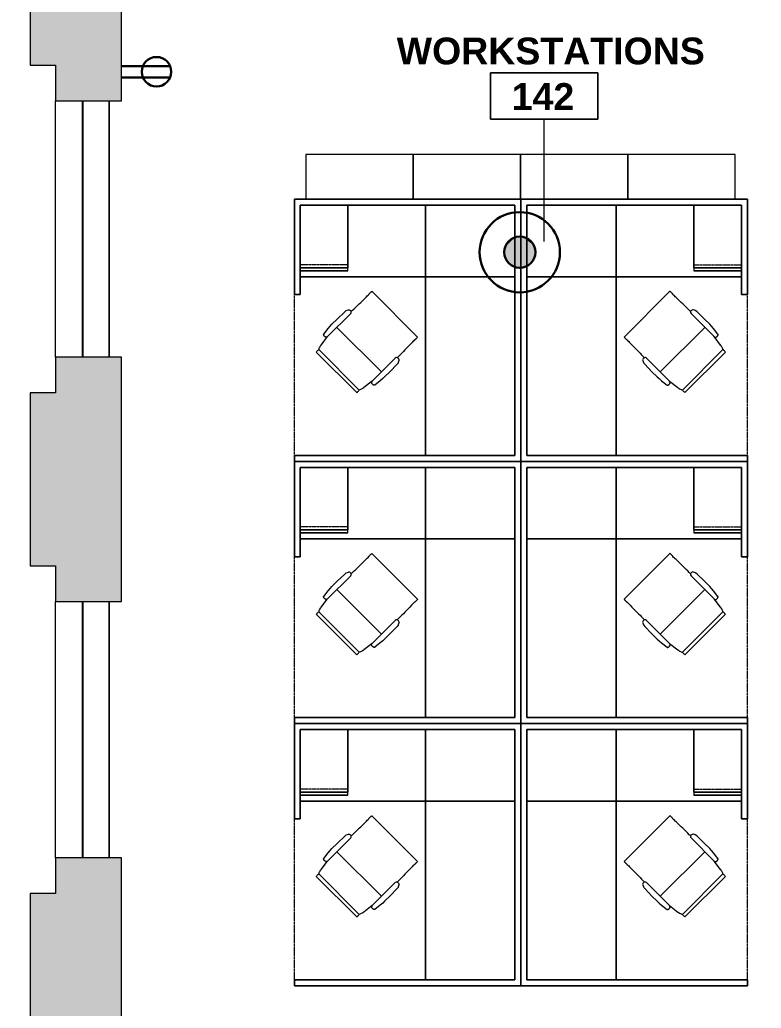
# Model space of a CAD drawing. Header units: inches. Extents: x 0 to 1865, y 0 to 1094.
# Drawn here: x 0 to 248.8, y 510 to 841.7 of the extents above; entities that cross this region are included whole.
import ezdxf

# ---------------------------------------------------------------- set-up
doc = ezdxf.new("R2010")
doc.units = ezdxf.units.IN
doc.header["$MEASUREMENT"] = 0
doc.linetypes.add('DASH 1_32_', pattern=[0.0625, 0.03125, -0.03125])
doc.linetypes.add('Dash 1_8_', pattern=[0.25, 0.125, -0.125])
for name, color, linetype, lineweight in [('A-ANNO-NOTE', 131, 'Continuous', 9), ('A-AREA-IDEN', 2, 'Continuous', 9), ('A-DETL', 90, 'Continuous', 9), ('A-DETL-GENF', 92, 'Continuous', 9), ('I-FURN', 30, 'Continuous', 9), ('I-FURN-PNLS', 30, 'Continuous', 9), ('Victor Bldg - 5th Floor_LINK_dwg', 8, 'Continuous', 9), ('WINDOWS', 7, 'Continuous', 9), ('WINDOWS SILL', 7, 'Continuous', 9)]:
    doc.layers.add(name, color=color, linetype=linetype, lineweight=lineweight)
doc.styles.add('Swis721 Lt BT_B', font='', dxfattribs={"height": 9})
doc.styles.get('Swis721 Lt BT_B').set_extended_font_data('Swis721 Lt BT', bold=True)

# ---------------------------------------------------------------- blocks, each defined once
blk = doc.blocks.new('Victor Bldg - 5th Floor_LINK_dwg-6972324-Level 05 POWER _ SIGNAL')
at = {"layer": 'WINDOWS'}
for p, q in [((21, 728.5), (21, 814.5)), ((21.25, 728.5), (21.25, 814.5)), ((21, 560.5), (21, 646.5)), ((21.25, 560.5), (21.25, 646.5))]:
    blk.add_line(p, q, dxfattribs=at)
at = {"layer": 'WINDOWS SILL'}
for p, q in [((12, 728.5), (12, 814.5)), ((12, 560.5), (12, 646.5))]:
    blk.add_line(p, q, dxfattribs=at)
at = {"layer": 'WINDOWS SILL', "flags": 128}
for points in [[(30, 814.5), (30, 728.5), (30, 814.5), (30, 728.5)], [(30, 646.5), (30, 560.5), (30, 646.5), (30, 560.5)]]:
    blk.add_lwpolyline(points, dxfattribs=at)
blk = doc.blocks.new('HermanMiller_Collection_Eames_AluminumGroup_LoungeChairSwivel - Arms Swivel Base-7952355-Level 05 POWER _ SIGNAL')
at = {"layer": 'I-FURN'}
for p, q in [((-10.12, 10.12), (-6.61, 10.58)), ((-6.94, 12.09), (-4.59, 12.38)), ((-6.61, 10.58), (-6.94, 10.64)), ((-6.61, 10.58), (4.33, 10.58)), ((-4.59, 12.38), (-3.51, 12.46)), ((-3.51, 12.46), (-2.64, 12.49)), ((-2.64, 12.49), (-0.18, 12.49)), ((-2.19, 10.58), (-2.19, -10.58)), ((-0.18, 12.49), (3.32, 12.43)), ((3.32, 12.43), (3.84, 12.38)), ((3.84, 12.38), (3.99, 12.34)), ((3.99, 12.34), (4.64, 12.01)), ((4.64, 12.01), (4.83, 11.89)), ((13.22, 10.83), (13.22, 10.86)), ((14.64, 10.85), (14.64, -10.85)), ((-12.96, -9.61), (-12.96, 9.61)), ((-11.95, 9.63), (-11.95, 9.59)), ((-11.95, 9.59), (-11.76, 9.6)), ((-11.76, -9.6), (-11.76, 9.6)), ((-11.95, -9.59), (-11.95, -9.63)), ((-11.76, -9.6), (-11.95, -9.59)), ((-6.61, -10.58), (-10.12, -10.12)), ((-6.94, -10.64), (-6.61, -10.58)), ((-4.59, -12.38), (-6.94, -12.09)), ((-6.61, -10.58), (4.33, -10.58)), ((-3.51, -12.46), (-4.59, -12.38)), ((-2.64, -12.49), (-3.51, -12.46)), ((-0.18, -12.49), (-2.64, -12.49)), ((3.32, -12.43), (-0.18, -12.49)), ((3.84, -12.38), (3.32, -12.43)), ((3.99, -12.34), (3.84, -12.38)), ((4.64, -12.01), (3.99, -12.34)), ((4.83, -11.89), (4.64, -12.01)), ((13.22, -10.86), (13.22, -10.83))]:
    blk.add_line(p, q, dxfattribs=at)
at = {"layer": 'I-FURN', "flags": 128}
for points in [[(4.94, 10.96), (5.23, 10.95), (5.52, 10.95)], [(5.52, -10.95), (5.23, -10.95), (4.94, -10.96)]]:
    blk.add_lwpolyline(points, dxfattribs=at)
at = {"layer": 'I-FURN'}
for centre, radius, start, end in [((4.33, 11.27), 0.69, 270, 332.7502), ((3.68, 11.28), 1.3, 345.8347, 28.1255), ((-12.38, 5.3), 4.35, 84.2936, 97.7064), ((-12.38, -5.3), 4.35, 262.2936, 275.7064), ((4.33, -11.27), 0.69, 27.2498, 90), ((3.68, -11.28), 1.3, 331.8745, 14.1653)]:
    blk.add_arc(centre, radius, start, end, dxfattribs=at)
for points in [[(-11.76, 9.6), (-11.64, 9.67), (-11.37, 9.8), (-11.02, 9.92), (-10.83, 9.99)], [(-10.83, 9.99), (-10.79, 10), (-10.71, 10.02), (-10.55, 10.06), (-10.35, 10.09), (-10.2, 10.11), (-10.12, 10.12)], [(5.52, 10.95), (6.54, 10.92), (8.59, 10.89), (10.68, 10.85), (11.73, 10.84)], [(11.73, 10.84), (11.97, 10.84), (12.47, 10.83), (12.96, 10.83), (13.22, 10.83)], [(-10.83, -9.99), (-11.02, -9.92), (-11.37, -9.8), (-11.64, -9.67), (-11.76, -9.6)], [(-10.12, -10.12), (-10.2, -10.11), (-10.35, -10.09), (-10.55, -10.06), (-10.71, -10.02), (-10.79, -10), (-10.83, -9.99)], [(11.73, -10.84), (10.68, -10.85), (8.59, -10.89), (6.54, -10.92), (5.52, -10.95)], [(13.22, -10.83), (12.96, -10.83), (12.47, -10.83), (11.97, -10.84), (11.73, -10.84)]]:
    blk.add_open_spline(points, degree=3, dxfattribs=at)
for points, knots in [([(-6.94, 10.64), (-6.95, 10.65), (-6.96, 10.65), (-6.99, 10.65), (-7, 10.66), (-7.02, 10.67), (-7.03, 10.68), (-7.05, 10.69), (-7.06, 10.7), (-7.07, 10.71), (-7.08, 10.72), (-7.09, 10.73), (-7.1, 10.74), (-7.11, 10.76), (-7.11, 10.77), (-7.12, 10.78), (-7.13, 10.8), (-7.14, 10.81), (-7.15, 10.83), (-7.16, 10.85), (-7.17, 10.87), (-7.18, 10.9), (-7.2, 10.95), (-7.22, 11.02), (-7.24, 11.11), (-7.25, 11.23), (-7.26, 11.37), (-7.25, 11.52), (-7.23, 11.66), (-7.21, 11.77), (-7.18, 11.85), (-7.16, 11.9), (-7.15, 11.92), (-7.14, 11.94), (-7.13, 11.96), (-7.12, 11.97), (-7.11, 11.98), (-7.1, 12), (-7.09, 12.01), (-7.08, 12.02), (-7.07, 12.03), (-7.06, 12.04), (-7.05, 12.04), (-7.05, 12.05), (-7.03, 12.06), (-7.02, 12.07), (-7, 12.08), (-6.99, 12.08), (-6.97, 12.09), (-6.95, 12.09), (-6.94, 12.09)], [-1, -1, -1, -1, -0.984375, -0.96875, -0.957031, -0.953125, -0.9375, -0.921875, -0.917969, -0.914062, -0.90625, -0.890625, -0.882812, -0.875, -0.867188, -0.859375, -0.84375, -0.835938, -0.828125, -0.8125, -0.796875, -0.78125, -0.75, -0.708333, -0.666667, -0.583333, -0.5, -0.416667, -0.333333, -0.25, -0.208333, -0.1875, -0.166667, -0.15625, -0.145833, -0.135417, -0.125, -0.114583, -0.104167, -0.09375, -0.088542, -0.083333, -0.078125, -0.072917, -0.0625, -0.052083, -0.041667, -0.03125, -0.020833, 0, 0, 0, 0]), ([(13.22, 10.86), (13.22, 10.87), (13.22, 10.87), (13.23, 10.87), (13.25, 10.88), (13.27, 10.88), (13.29, 10.88), (13.32, 10.88), (13.34, 10.88)], [-1, -1, -1, -1, -0.75, -0.625, -0.5, -0.375, -0.25, 0, 0, 0, 0]), ([(13.34, 10.88), (13.4, 10.89), (13.61, 10.9), (13.97, 10.9), (14.25, 10.89), (14.38, 10.89), (14.47, 10.88), (14.54, 10.87), (14.6, 10.87), (14.63, 10.86), (14.64, 10.85), (14.64, 10.85)], [-1, -1, -1, -1, -0.857143, -0.571429, -0.428571, -0.357143, -0.285714, -0.214286, -0.142857, -0.071429, 0, 0, 0, 0]), ([(-6.94, -12.09), (-6.95, -12.09), (-6.96, -12.09), (-6.99, -12.08), (-7, -12.08), (-7.02, -12.07), (-7.03, -12.06), (-7.05, -12.05), (-7.06, -12.04), (-7.07, -12.03), (-7.08, -12.02), (-7.09, -12.01), (-7.1, -12), (-7.11, -11.98), (-7.12, -11.97), (-7.12, -11.96), (-7.13, -11.94), (-7.14, -11.93), (-7.15, -11.91), (-7.16, -11.89), (-7.17, -11.87), (-7.18, -11.84), (-7.21, -11.77), (-7.23, -11.66), (-7.26, -11.47), (-7.26, -11.28), (-7.24, -11.11), (-7.22, -11.02), (-7.2, -10.95), (-7.18, -10.89), (-7.16, -10.85), (-7.15, -10.82), (-7.13, -10.8), (-7.13, -10.78), (-7.12, -10.77), (-7.11, -10.76), (-7.1, -10.74), (-7.08, -10.73), (-7.08, -10.72), (-7.07, -10.71), (-7.06, -10.7), (-7.05, -10.69), (-7.05, -10.69), (-7.03, -10.68), (-7.02, -10.67), (-7, -10.66), (-6.99, -10.65), (-6.97, -10.65), (-6.95, -10.65), (-6.94, -10.64)], [-1, -1, -1, -1, -0.984375, -0.96875, -0.957031, -0.953125, -0.9375, -0.921875, -0.917969, -0.914062, -0.90625, -0.890625, -0.882812, -0.875, -0.867188, -0.859375, -0.84375, -0.835938, -0.828125, -0.8125, -0.796875, -0.78125, -0.75, -0.666667, -0.583333, -0.416667, -0.333333, -0.291667, -0.25, -0.208333, -0.1875, -0.166667, -0.15625, -0.145833, -0.135417, -0.125, -0.114583, -0.104167, -0.09375, -0.088542, -0.083333, -0.078125, -0.072917, -0.0625, -0.052083, -0.041667, -0.03125, -0.020833, 0, 0, 0, 0]), ([(13.34, -10.88), (13.32, -10.88), (13.29, -10.88), (13.27, -10.88), (13.25, -10.88), (13.23, -10.87), (13.22, -10.87), (13.22, -10.87), (13.22, -10.86)], [-1, -1, -1, -1, -0.75, -0.625, -0.5, -0.375, -0.25, 0, 0, 0, 0]), ([(14.64, -10.85), (14.64, -10.86), (14.62, -10.86), (14.52, -10.88), (14.27, -10.9), (13.87, -10.9), (13.54, -10.9), (13.4, -10.89), (13.34, -10.88)], [-1, -1, -1, -1, -0.892857, -0.785714, -0.571429, -0.285714, -0.142857, 0, 0, 0, 0])]:
    blk.add_open_spline(points, degree=3, knots=knots, dxfattribs=at)
blk = doc.blocks.new('Adjustable Workstation 1 - 6x7-7913792-Level 05 POWER _ SIGNAL')
at = {"layer": 'I-FURN'}
for p, q in [((76, 0), (0, 0)), ((0, 0), (0, -88)), ((0, 0), (76, 0)), ((0, -88), (0, 0)), ((76, -2), (76, 0)), ((76, 0), (76, -2)), ((32, -2), (2, -2)), ((2, -2), (2, -86)), ((2, -86), (2, -2)), ((2, -2), (32, -2)), ((2, -86), (2, -2)), ((2, -2), (76, -2)), ((32, -2), (2, -2)), ((2, -2), (2, -62)), ((32, -86), (32, -2)), ((32, -2), (32, -86)), ((76, -2), (32, -2)), ((76, -56), (74, -56)), ((74, -56), (74, -86)), ((74, -62), (74, -56)), ((74, -56), (76, -56)), ((76, -88), (76, -56)), ((76, -56), (76, -88)), ((2, -62), (2, -86)), ((32, -62), (2, -62)), ((2, -62), (2, -86)), ((2, -86), (2, -62)), ((2, -62), (32, -62)), ((74, -62), (32, -62)), ((32, -62), (74, -62)), ((74, -64), (74, -62)), ((74, -86), (74, -62)), ((74, -62), (74, -86)), ((58, -64), (74, -64)), ((58, -64), (74, -64)), ((58, -64), (74, -64)), ((58, -64), (74, -64)), ((58, -64), (74, -64)), ((58, -64), (74, -64)), ((58, -64), (58, -86)), ((74, -64), (58, -64)), ((74, -64), (58, -64)), ((58, -64), (58, -65)), ((74, -64), (58, -64)), ((58, -64), (74, -64)), ((58, -64), (58, -65)), ((58, -64), (58, -65)), ((74, -64), (58, -64)), ((58, -64), (74, -64)), ((58, -64), (58, -65)), ((58, -64), (58, -65)), ((74, -64), (58, -64)), ((58, -64), (74, -64)), ((58, -64), (58, -65)), ((58, -64), (58, -65)), ((58, -65), (74, -65)), ((58, -86), (58, -65)), ((58, -65), (74, -65)), ((74, -65), (58, -65)), ((58, -65), (74, -65)), ((74, -65), (58, -65)), ((58, -65), (74, -65)), ((74, -65), (58, -65)), ((58, -65), (74, -65)), ((74, -86), (74, -64)), ((74, -65), (74, -64)), ((74, -65), (74, -64)), ((74, -64), (74, -65)), ((74, -65), (74, -64)), ((74, -64), (74, -65)), ((74, -65), (74, -64)), ((74, -64), (74, -65)), ((74, -65), (74, -64)), ((74, -65), (74, -86)), ((74, -86), (74, -65)), ((2, -86), (32, -86)), ((32, -86), (2, -86)), ((74, -86), (2, -86)), ((2, -86), (32, -86)), ((2, -86), (32, -86)), ((32, -86), (2, -86)), ((32, -86), (58, -86)), ((32, -86), (74, -86)), ((74, -86), (32, -86)), ((58, -86), (74, -86)), ((74, -86), (58, -86)), ((58, -86), (74, -86)), ((0, -88), (76, -88)), ((72.12, -88), (0, -88)), ((76, -88), (72.12, -88))]:
    blk.add_line(p, q, dxfattribs=at)
at = {"layer": 'I-FURN', "linetype": 'Dash 1_8_'}
for p, q in [((76, 0), (76, -2)), ((76, -2), (76, -56)), ((76, -56), (76, -88))]:
    blk.add_line(p, q, dxfattribs=at)
at = {"layer": 'I-FURN', "linetype": 'DASH 1_32_'}
blk.add_line((58, -66), (74, -66), dxfattribs=at)
blk = doc.blocks.new('HermanMiller_Collection_Eames_AluminumGroup_LoungeChairSwivel - Arms Swivel Base-7952356-Level 05 POWER _ SIGNAL')
at = {"layer": 'I-FURN'}
for p, q in [((-6.61, 10.58), (-10.12, 10.12)), ((-4.59, 12.38), (-6.94, 12.09)), ((-6.94, 10.64), (-6.61, 10.58)), ((-6.61, 10.58), (4.33, 10.58)), ((-3.51, 12.46), (-4.59, 12.38)), ((-2.64, 12.49), (-3.51, 12.46)), ((-0.18, 12.49), (-2.64, 12.49)), ((-2.19, -10.58), (-2.19, 10.58)), ((3.32, 12.43), (-0.18, 12.49)), ((3.84, 12.38), (3.32, 12.43)), ((3.99, 12.34), (3.84, 12.38)), ((4.64, 12.01), (3.99, 12.34)), ((4.83, 11.89), (4.64, 12.01)), ((13.22, 10.86), (13.22, 10.83)), ((14.64, -10.85), (14.64, 10.85)), ((-12.96, 9.61), (-12.96, -9.61)), ((-11.95, 9.59), (-11.95, 9.63)), ((-11.76, 9.6), (-11.95, 9.59)), ((-11.76, 9.6), (-11.76, -9.6)), ((-11.95, -9.63), (-11.95, -9.59)), ((-11.95, -9.59), (-11.76, -9.6)), ((-10.12, -10.12), (-6.61, -10.58)), ((-6.61, -10.58), (-6.94, -10.64)), ((-6.94, -12.09), (-4.59, -12.38)), ((-6.61, -10.58), (4.33, -10.58)), ((-4.59, -12.38), (-3.51, -12.46)), ((-3.51, -12.46), (-2.64, -12.49)), ((-2.64, -12.49), (-0.18, -12.49)), ((-0.18, -12.49), (3.32, -12.43)), ((3.32, -12.43), (3.84, -12.38)), ((3.84, -12.38), (3.99, -12.34)), ((3.99, -12.34), (4.64, -12.01)), ((4.64, -12.01), (4.83, -11.89)), ((13.22, -10.83), (13.22, -10.86))]:
    blk.add_line(p, q, dxfattribs=at)
at = {"layer": 'I-FURN', "flags": 128}
for points in [[(5.52, 10.95), (5.23, 10.95), (4.94, 10.96)], [(4.94, -10.96), (5.23, -10.95), (5.52, -10.95)]]:
    blk.add_lwpolyline(points, dxfattribs=at)
at = {"layer": 'I-FURN'}
for centre, radius, start, end in [((4.33, 11.27), 0.69, 270, 332.7502), ((3.68, 11.28), 1.3, 345.8347, 28.1255), ((-12.38, 5.3), 4.35, 84.2936, 97.7064), ((-12.38, -5.3), 4.35, 262.2936, 275.7064), ((4.33, -11.27), 0.69, 27.2498, 90), ((3.68, -11.28), 1.3, 331.8745, 14.1653)]:
    blk.add_arc(centre, radius, start, end, dxfattribs=at)
for points in [[(-10.83, 9.99), (-11.02, 9.92), (-11.37, 9.8), (-11.64, 9.67), (-11.76, 9.6)], [(-10.12, 10.12), (-10.2, 10.11), (-10.35, 10.09), (-10.55, 10.06), (-10.71, 10.02), (-10.79, 10), (-10.83, 9.99)], [(11.73, 10.84), (10.68, 10.85), (8.59, 10.89), (6.54, 10.92), (5.52, 10.95)], [(13.22, 10.83), (12.96, 10.83), (12.47, 10.83), (11.97, 10.84), (11.73, 10.84)], [(-11.76, -9.6), (-11.64, -9.67), (-11.37, -9.8), (-11.02, -9.92), (-10.83, -9.99)], [(-10.83, -9.99), (-10.79, -10), (-10.71, -10.02), (-10.55, -10.06), (-10.35, -10.09), (-10.2, -10.11), (-10.12, -10.12)], [(5.52, -10.95), (6.54, -10.92), (8.59, -10.89), (10.68, -10.85), (11.73, -10.84)], [(11.73, -10.84), (11.97, -10.84), (12.47, -10.83), (12.96, -10.83), (13.22, -10.83)]]:
    blk.add_open_spline(points, degree=3, dxfattribs=at)
for points, knots in [([(-6.94, 12.09), (-6.95, 12.09), (-6.97, 12.09), (-6.99, 12.08), (-7, 12.08), (-7.02, 12.07), (-7.03, 12.06), (-7.05, 12.05), (-7.05, 12.04), (-7.06, 12.04), (-7.07, 12.03), (-7.08, 12.02), (-7.09, 12.01), (-7.1, 12), (-7.11, 11.98), (-7.12, 11.97), (-7.13, 11.96), (-7.14, 11.94), (-7.15, 11.92), (-7.16, 11.9), (-7.18, 11.85), (-7.21, 11.77), (-7.23, 11.66), (-7.25, 11.52), (-7.26, 11.37), (-7.25, 11.23), (-7.24, 11.11), (-7.22, 11.02), (-7.2, 10.95), (-7.18, 10.9), (-7.17, 10.87), (-7.16, 10.85), (-7.15, 10.83), (-7.14, 10.81), (-7.13, 10.8), (-7.12, 10.78), (-7.11, 10.77), (-7.11, 10.76), (-7.1, 10.74), (-7.09, 10.73), (-7.08, 10.72), (-7.07, 10.71), (-7.06, 10.7), (-7.05, 10.69), (-7.03, 10.68), (-7.02, 10.67), (-7, 10.66), (-6.99, 10.65), (-6.96, 10.65), (-6.95, 10.65), (-6.94, 10.64)], [0, 0, 0, 0, 0.020833, 0.03125, 0.041667, 0.052083, 0.0625, 0.072917, 0.078125, 0.083333, 0.088542, 0.09375, 0.104167, 0.114583, 0.125, 0.135417, 0.145833, 0.15625, 0.166667, 0.1875, 0.208333, 0.25, 0.333333, 0.416667, 0.5, 0.583333, 0.666667, 0.708333, 0.75, 0.78125, 0.796875, 0.8125, 0.828125, 0.835938, 0.84375, 0.859375, 0.867188, 0.875, 0.882812, 0.890625, 0.90625, 0.914062, 0.917969, 0.921875, 0.9375, 0.953125, 0.957031, 0.96875, 0.984375, 1, 1, 1, 1]), ([(13.34, 10.88), (13.32, 10.88), (13.29, 10.88), (13.27, 10.88), (13.25, 10.88), (13.23, 10.87), (13.22, 10.87), (13.22, 10.87), (13.22, 10.86)], [0, 0, 0, 0, 0.25, 0.375, 0.5, 0.625, 0.75, 1, 1, 1, 1]), ([(14.64, 10.85), (14.64, 10.85), (14.63, 10.86), (14.6, 10.87), (14.54, 10.87), (14.47, 10.88), (14.38, 10.89), (14.25, 10.89), (13.97, 10.9), (13.61, 10.9), (13.4, 10.89), (13.34, 10.88)], [0, 0, 0, 0, 0.071429, 0.142857, 0.214286, 0.285714, 0.357143, 0.428571, 0.571429, 0.857143, 1, 1, 1, 1]), ([(-6.94, -10.64), (-6.95, -10.65), (-6.97, -10.65), (-6.99, -10.65), (-7, -10.66), (-7.02, -10.67), (-7.03, -10.68), (-7.05, -10.69), (-7.05, -10.69), (-7.06, -10.7), (-7.07, -10.71), (-7.08, -10.72), (-7.08, -10.73), (-7.1, -10.74), (-7.11, -10.76), (-7.12, -10.77), (-7.13, -10.78), (-7.13, -10.8), (-7.15, -10.82), (-7.16, -10.85), (-7.18, -10.89), (-7.2, -10.95), (-7.22, -11.02), (-7.24, -11.11), (-7.26, -11.28), (-7.26, -11.47), (-7.23, -11.66), (-7.21, -11.77), (-7.18, -11.84), (-7.17, -11.87), (-7.16, -11.89), (-7.15, -11.91), (-7.14, -11.93), (-7.13, -11.94), (-7.12, -11.96), (-7.12, -11.97), (-7.11, -11.98), (-7.1, -12), (-7.09, -12.01), (-7.08, -12.02), (-7.07, -12.03), (-7.06, -12.04), (-7.05, -12.05), (-7.03, -12.06), (-7.02, -12.07), (-7, -12.08), (-6.99, -12.08), (-6.96, -12.09), (-6.95, -12.09), (-6.94, -12.09)], [0, 0, 0, 0, 0.020833, 0.03125, 0.041667, 0.052083, 0.0625, 0.072917, 0.078125, 0.083333, 0.088542, 0.09375, 0.104167, 0.114583, 0.125, 0.135417, 0.145833, 0.15625, 0.166667, 0.1875, 0.208333, 0.25, 0.291667, 0.333333, 0.416667, 0.583333, 0.666667, 0.75, 0.78125, 0.796875, 0.8125, 0.828125, 0.835938, 0.84375, 0.859375, 0.867188, 0.875, 0.882812, 0.890625, 0.90625, 0.914062, 0.917969, 0.921875, 0.9375, 0.953125, 0.957031, 0.96875, 0.984375, 1, 1, 1, 1]), ([(13.22, -10.86), (13.22, -10.87), (13.22, -10.87), (13.23, -10.87), (13.25, -10.88), (13.27, -10.88), (13.29, -10.88), (13.32, -10.88), (13.34, -10.88)], [0, 0, 0, 0, 0.25, 0.375, 0.5, 0.625, 0.75, 1, 1, 1, 1]), ([(13.34, -10.88), (13.4, -10.89), (13.54, -10.9), (13.87, -10.9), (14.27, -10.9), (14.52, -10.88), (14.62, -10.86), (14.64, -10.86), (14.64, -10.85)], [0, 0, 0, 0, 0.142857, 0.285714, 0.571429, 0.785714, 0.892857, 1, 1, 1, 1])]:
    blk.add_open_spline(points, degree=3, knots=knots, dxfattribs=at)
blk = doc.blocks.new('Adjustable Workstation 1 - 6x7-7913793-Level 05 POWER _ SIGNAL')
at = {"layer": 'I-FURN'}
for p, q in [((76, 88), (0, 88)), ((0, 88), (0, 0)), ((0, 0), (0, 88)), ((0, 88), (71.88, 88)), ((71.88, 88), (76, 88)), ((76, 56), (76, 88)), ((76, 88), (76, 56)), ((32, 86), (2, 86)), ((2, 86), (2, 2)), ((2, 2), (2, 86)), ((2, 86), (32, 86)), ((2, 2), (2, 86)), ((2, 86), (74, 86)), ((32, 86), (2, 86)), ((2, 86), (2, 62)), ((32, 86), (2, 86)), ((2, 86), (2, 62)), ((2, 62), (2, 86)), ((2, 86), (32, 86)), ((32, 2), (32, 86)), ((32, 86), (32, 2)), ((58, 86), (32, 86)), ((74, 86), (32, 86)), ((32, 86), (74, 86)), ((74, 86), (58, 86)), ((58, 86), (58, 64)), ((58, 65), (58, 86)), ((58, 86), (74, 86)), ((74, 86), (58, 86)), ((74, 64), (74, 86)), ((74, 86), (74, 65)), ((74, 86), (74, 56)), ((74, 65), (74, 86)), ((74, 62), (74, 86)), ((74, 86), (74, 62)), ((74, 65), (58, 65)), ((74, 65), (58, 65)), ((58, 65), (58, 64)), ((74, 65), (58, 65)), ((58, 65), (74, 65)), ((58, 65), (58, 64)), ((58, 65), (58, 64)), ((74, 65), (58, 65)), ((58, 65), (74, 65)), ((58, 65), (58, 64)), ((58, 65), (58, 64)), ((74, 65), (58, 65)), ((58, 65), (74, 65)), ((58, 65), (58, 64)), ((58, 65), (58, 64)), ((58, 64), (74, 64)), ((58, 64), (74, 64)), ((58, 64), (74, 64)), ((58, 64), (74, 64)), ((58, 64), (74, 64)), ((58, 64), (74, 64)), ((58, 64), (74, 64)), ((58, 64), (74, 64)), ((74, 64), (58, 64)), ((58, 64), (74, 64)), ((74, 64), (58, 64)), ((58, 64), (74, 64)), ((74, 64), (58, 64)), ((58, 64), (74, 64)), ((74, 64), (74, 65)), ((74, 64), (74, 65)), ((74, 65), (74, 64)), ((74, 64), (74, 65)), ((74, 65), (74, 64)), ((74, 64), (74, 65)), ((74, 65), (74, 64)), ((74, 64), (74, 65)), ((74, 62), (74, 64)), ((2, 62), (2, 2)), ((2, 62), (32, 62)), ((32, 62), (2, 62)), ((32, 62), (74, 62)), ((74, 62), (32, 62)), ((74, 56), (74, 62)), ((74, 56), (76, 56)), ((76, 56), (74, 56)), ((0, 0), (76, 0)), ((76, 0), (0, 0)), ((2, 2), (32, 2)), ((32, 2), (2, 2)), ((76, 2), (2, 2)), ((2, 2), (32, 2)), ((32, 2), (76, 2)), ((76, 0), (76, 2)), ((76, 2), (76, 0))]:
    blk.add_line(p, q, dxfattribs=at)
at = {"layer": 'I-FURN', "linetype": 'Dash 1_8_'}
for p, q in [((76, 56), (76, 88)), ((76, 2), (76, 56)), ((76, 0), (76, 2))]:
    blk.add_line(p, q, dxfattribs=at)
at = {"layer": 'I-FURN', "linetype": 'DASH 1_32_'}
blk.add_line((58, 66), (74, 66), dxfattribs=at)
blk = doc.blocks.new('Adjustable Workstation 1 - 6x7-V11-Level 05 POWER _ SIGNAL')
at = {"layer": 'I-FURN'}
for p, q in [((76, 0), (0, 0)), ((0, 0), (0, -88)), ((0, 0), (76, 0)), ((0, -88), (0, 0)), ((76, -2), (76, 0)), ((76, 0), (76, -2)), ((32, -2), (2, -2)), ((2, -2), (2, -86)), ((2, -86), (2, -2)), ((2, -2), (32, -2)), ((2, -86), (2, -2)), ((2, -2), (76, -2)), ((32, -2), (2, -2)), ((2, -2), (2, -62)), ((32, -86), (32, -2)), ((32, -2), (32, -86)), ((76, -2), (32, -2)), ((76, -56), (74, -56)), ((74, -56), (74, -86)), ((74, -62), (74, -56)), ((74, -56), (76, -56)), ((76, -88), (76, -56)), ((76, -56), (76, -88)), ((2, -62), (2, -86)), ((32, -62), (2, -62)), ((2, -62), (2, -86)), ((2, -86), (2, -62)), ((2, -62), (32, -62)), ((74, -62), (32, -62)), ((32, -62), (74, -62)), ((74, -64), (74, -62)), ((74, -86), (74, -62)), ((74, -62), (74, -86)), ((58, -64), (74, -64)), ((58, -64), (74, -64)), ((58, -64), (74, -64)), ((58, -64), (74, -64)), ((58, -64), (74, -64)), ((58, -64), (74, -64)), ((58, -64), (58, -86)), ((74, -64), (58, -64)), ((74, -64), (58, -64)), ((58, -64), (58, -65)), ((74, -64), (58, -64)), ((58, -64), (74, -64)), ((58, -64), (58, -65)), ((58, -64), (58, -65)), ((74, -64), (58, -64)), ((58, -64), (74, -64)), ((58, -64), (58, -65)), ((58, -64), (58, -65)), ((74, -64), (58, -64)), ((58, -64), (74, -64)), ((58, -64), (58, -65)), ((58, -64), (58, -65)), ((58, -65), (74, -65)), ((58, -86), (58, -65)), ((58, -65), (74, -65)), ((74, -65), (58, -65)), ((58, -65), (74, -65)), ((74, -65), (58, -65)), ((58, -65), (74, -65)), ((74, -65), (58, -65)), ((58, -65), (74, -65)), ((74, -86), (74, -64)), ((74, -65), (74, -64)), ((74, -65), (74, -64)), ((74, -64), (74, -65)), ((74, -65), (74, -64)), ((74, -64), (74, -65)), ((74, -65), (74, -64)), ((74, -64), (74, -65)), ((74, -65), (74, -64)), ((74, -65), (74, -86)), ((74, -86), (74, -65)), ((2, -86), (32, -86)), ((32, -86), (2, -86)), ((74, -86), (2, -86)), ((2, -86), (32, -86)), ((2, -86), (32, -86)), ((32, -86), (2, -86)), ((32, -86), (58, -86)), ((32, -86), (74, -86)), ((74, -86), (32, -86)), ((58, -86), (74, -86)), ((74, -86), (58, -86)), ((58, -86), (74, -86)), ((0, -88), (76, -88)), ((76, -88), (0, -88))]:
    blk.add_line(p, q, dxfattribs=at)
at = {"layer": 'I-FURN', "linetype": 'Dash 1_8_'}
for p, q in [((76, 0), (76, -2)), ((76, -2), (76, -56)), ((76, -56), (76, -88))]:
    blk.add_line(p, q, dxfattribs=at)
at = {"layer": 'I-FURN', "linetype": 'DASH 1_32_'}
blk.add_line((58, -66), (74, -66), dxfattribs=at)
blk = doc.blocks.new('Adjustable Workstation 1 - 6x7-V12-Level 05 POWER _ SIGNAL')
at = {"layer": 'I-FURN'}
for p, q in [((76, 88), (0, 88)), ((0, 88), (0, 0)), ((0, 0), (0, 88)), ((0, 88), (76, 88)), ((76, 56), (76, 88)), ((76, 88), (76, 56)), ((32, 86), (2, 86)), ((2, 86), (2, 2)), ((2, 2), (2, 86)), ((2, 86), (32, 86)), ((2, 2), (2, 86)), ((2, 86), (74, 86)), ((32, 86), (2, 86)), ((2, 86), (2, 62)), ((32, 86), (2, 86)), ((2, 86), (2, 62)), ((2, 62), (2, 86)), ((2, 86), (32, 86)), ((32, 2), (32, 86)), ((32, 86), (32, 2)), ((58, 86), (32, 86)), ((74, 86), (32, 86)), ((32, 86), (74, 86)), ((74, 86), (58, 86)), ((58, 86), (58, 64)), ((58, 65), (58, 86)), ((58, 86), (74, 86)), ((74, 86), (58, 86)), ((74, 64), (74, 86)), ((74, 86), (74, 65)), ((74, 86), (74, 56)), ((74, 65), (74, 86)), ((74, 62), (74, 86)), ((74, 86), (74, 62)), ((74, 65), (58, 65)), ((74, 65), (58, 65)), ((58, 65), (58, 64)), ((74, 65), (58, 65)), ((58, 65), (74, 65)), ((58, 65), (58, 64)), ((58, 65), (58, 64)), ((74, 65), (58, 65)), ((58, 65), (74, 65)), ((58, 65), (58, 64)), ((58, 65), (58, 64)), ((74, 65), (58, 65)), ((58, 65), (74, 65)), ((58, 65), (58, 64)), ((58, 65), (58, 64)), ((58, 64), (74, 64)), ((58, 64), (74, 64)), ((58, 64), (74, 64)), ((58, 64), (74, 64)), ((58, 64), (74, 64)), ((58, 64), (74, 64)), ((58, 64), (74, 64)), ((58, 64), (74, 64)), ((74, 64), (58, 64)), ((58, 64), (74, 64)), ((74, 64), (58, 64)), ((58, 64), (74, 64)), ((74, 64), (58, 64)), ((58, 64), (74, 64)), ((74, 64), (74, 65)), ((74, 64), (74, 65)), ((74, 65), (74, 64)), ((74, 64), (74, 65)), ((74, 65), (74, 64)), ((74, 64), (74, 65)), ((74, 65), (74, 64)), ((74, 64), (74, 65)), ((74, 62), (74, 64)), ((2, 62), (2, 2)), ((2, 62), (32, 62)), ((32, 62), (2, 62)), ((32, 62), (74, 62)), ((74, 62), (32, 62)), ((74, 56), (74, 62)), ((74, 56), (76, 56)), ((76, 56), (74, 56)), ((0, 0), (76, 0)), ((76, 0), (0, 0)), ((2, 2), (32, 2)), ((32, 2), (2, 2)), ((76, 2), (2, 2)), ((2, 2), (32, 2)), ((32, 2), (76, 2)), ((76, 0), (76, 2)), ((76, 2), (76, 0))]:
    blk.add_line(p, q, dxfattribs=at)
at = {"layer": 'I-FURN', "linetype": 'Dash 1_8_'}
for p, q in [((76, 56), (76, 88)), ((76, 2), (76, 56)), ((76, 0), (76, 2))]:
    blk.add_line(p, q, dxfattribs=at)
at = {"layer": 'I-FURN', "linetype": 'DASH 1_32_'}
blk.add_line((58, 66), (74, 66), dxfattribs=at)
blk = doc.blocks.new('Adjustable Workstation 1 - 6x7-V13-Level 05 POWER _ SIGNAL')
at = {"layer": 'I-FURN'}
for p, q in [((76, 0), (0, 0)), ((0, 0), (0, -88)), ((0, 0), (76, 0)), ((0, -88), (0, 0)), ((76, -2), (76, 0)), ((76, 0), (76, -2)), ((32, -2), (2, -2)), ((2, -2), (2, -86)), ((2, -86), (2, -2)), ((2, -2), (32, -2)), ((2, -86), (2, -2)), ((2, -2), (76, -2)), ((32, -2), (2, -2)), ((2, -2), (2, -62)), ((32, -86), (32, -2)), ((32, -2), (32, -86)), ((76, -2), (32, -2)), ((76, -56), (74, -56)), ((74, -56), (74, -86)), ((74, -62), (74, -56)), ((74, -56), (76, -56)), ((76, -88), (76, -56)), ((76, -56), (76, -88)), ((2, -62), (2, -86)), ((32, -62), (2, -62)), ((2, -62), (2, -86)), ((2, -86), (2, -62)), ((2, -62), (32, -62)), ((74, -62), (32, -62)), ((32, -62), (74, -62)), ((74, -64), (74, -62)), ((74, -86), (74, -62)), ((74, -62), (74, -86)), ((58, -64), (74, -64)), ((58, -64), (74, -64)), ((58, -64), (74, -64)), ((58, -64), (74, -64)), ((58, -64), (74, -64)), ((58, -64), (74, -64)), ((58, -64), (58, -86)), ((74, -64), (58, -64)), ((74, -64), (58, -64)), ((58, -64), (58, -65)), ((74, -64), (58, -64)), ((58, -64), (74, -64)), ((58, -64), (58, -65)), ((58, -64), (58, -65)), ((74, -64), (58, -64)), ((58, -64), (74, -64)), ((58, -64), (58, -65)), ((58, -64), (58, -65)), ((74, -64), (58, -64)), ((58, -64), (74, -64)), ((58, -64), (58, -65)), ((58, -64), (58, -65)), ((58, -65), (74, -65)), ((58, -86), (58, -65)), ((58, -65), (74, -65)), ((74, -65), (58, -65)), ((58, -65), (74, -65)), ((74, -65), (58, -65)), ((58, -65), (74, -65)), ((74, -65), (58, -65)), ((58, -65), (74, -65)), ((74, -86), (74, -64)), ((74, -65), (74, -64)), ((74, -65), (74, -64)), ((74, -64), (74, -65)), ((74, -65), (74, -64)), ((74, -64), (74, -65)), ((74, -65), (74, -64)), ((74, -64), (74, -65)), ((74, -65), (74, -64)), ((74, -65), (74, -86)), ((74, -86), (74, -65)), ((2, -86), (32, -86)), ((32, -86), (2, -86)), ((74, -86), (2, -86)), ((2, -86), (32, -86)), ((2, -86), (32, -86)), ((32, -86), (2, -86)), ((32, -86), (58, -86)), ((32, -86), (74, -86)), ((74, -86), (32, -86)), ((58, -86), (74, -86)), ((74, -86), (58, -86)), ((58, -86), (74, -86)), ((0, -88), (76, -88)), ((76, -88), (0, -88))]:
    blk.add_line(p, q, dxfattribs=at)
at = {"layer": 'I-FURN', "linetype": 'Dash 1_8_'}
for p, q in [((76, 0), (76, -2)), ((76, -2), (76, -56)), ((76, -56), (76, -88))]:
    blk.add_line(p, q, dxfattribs=at)
at = {"layer": 'I-FURN', "linetype": 'DASH 1_32_'}
blk.add_line((58, -66), (74, -66), dxfattribs=at)
blk = doc.blocks.new('Adjustable Workstation 1 - 6x7-V14-Level 05 POWER _ SIGNAL')
at = {"layer": 'I-FURN'}
for p, q in [((76, 88), (0, 88)), ((0, 88), (0, 0)), ((0, 0), (0, 88)), ((0, 88), (76, 88)), ((76, 56), (76, 88)), ((76, 88), (76, 56)), ((32, 86), (2, 86)), ((2, 86), (2, 2)), ((2, 2), (2, 86)), ((2, 86), (32, 86)), ((2, 2), (2, 86)), ((2, 86), (74, 86)), ((32, 86), (2, 86)), ((2, 86), (2, 62)), ((32, 86), (2, 86)), ((2, 86), (2, 62)), ((2, 62), (2, 86)), ((2, 86), (32, 86)), ((32, 2), (32, 86)), ((32, 86), (32, 2)), ((58, 86), (32, 86)), ((74, 86), (32, 86)), ((32, 86), (74, 86)), ((74, 86), (58, 86)), ((58, 86), (58, 64)), ((58, 65), (58, 86)), ((58, 86), (74, 86)), ((74, 86), (58, 86)), ((74, 64), (74, 86)), ((74, 86), (74, 65)), ((74, 86), (74, 56)), ((74, 65), (74, 86)), ((74, 62), (74, 86)), ((74, 86), (74, 62)), ((74, 65), (58, 65)), ((74, 65), (58, 65)), ((58, 65), (58, 64)), ((74, 65), (58, 65)), ((58, 65), (74, 65)), ((58, 65), (58, 64)), ((58, 65), (58, 64)), ((74, 65), (58, 65)), ((58, 65), (74, 65)), ((58, 65), (58, 64)), ((58, 65), (58, 64)), ((74, 65), (58, 65)), ((58, 65), (74, 65)), ((58, 65), (58, 64)), ((58, 65), (58, 64)), ((58, 64), (74, 64)), ((58, 64), (74, 64)), ((58, 64), (74, 64)), ((58, 64), (74, 64)), ((58, 64), (74, 64)), ((58, 64), (74, 64)), ((58, 64), (74, 64)), ((58, 64), (74, 64)), ((74, 64), (58, 64)), ((58, 64), (74, 64)), ((74, 64), (58, 64)), ((58, 64), (74, 64)), ((74, 64), (58, 64)), ((58, 64), (74, 64)), ((74, 64), (74, 65)), ((74, 64), (74, 65)), ((74, 65), (74, 64)), ((74, 64), (74, 65)), ((74, 65), (74, 64)), ((74, 64), (74, 65)), ((74, 65), (74, 64)), ((74, 64), (74, 65)), ((74, 62), (74, 64)), ((2, 62), (2, 2)), ((2, 62), (32, 62)), ((32, 62), (2, 62)), ((32, 62), (74, 62)), ((74, 62), (32, 62)), ((74, 56), (74, 62)), ((74, 56), (76, 56)), ((76, 56), (74, 56)), ((0, 0), (76, 0)), ((76, 0), (0, 0)), ((2, 2), (32, 2)), ((32, 2), (2, 2)), ((76, 2), (2, 2)), ((2, 2), (32, 2)), ((32, 2), (76, 2)), ((76, 0), (76, 2)), ((76, 2), (76, 0))]:
    blk.add_line(p, q, dxfattribs=at)
at = {"layer": 'I-FURN', "linetype": 'Dash 1_8_'}
for p, q in [((76, 56), (76, 88)), ((76, 2), (76, 56)), ((76, 0), (76, 2))]:
    blk.add_line(p, q, dxfattribs=at)
at = {"layer": 'I-FURN', "linetype": 'DASH 1_32_'}
blk.add_line((58, 66), (74, 66), dxfattribs=at)
blk = doc.blocks.new('F-Lateral File - 2 Drawers x 18_D x 36_W-7657768-Level 05 POWER _ SIGNAL')
at = {"layer": 'I-FURN-PNLS'}
for p, q in [((16.8, 6.7), (-19.2, 6.7)), ((-19.2, 6.7), (-19.2, -8.3)), ((16.8, -8.3), (16.8, 6.7)), ((-19.2, -8.3), (16.8, -8.3))]:
    blk.add_line(p, q, dxfattribs=at)
blk = doc.blocks.new('Room Tag - Room Name and Number-3379422-Level 05 POWER _ SIGNAL')
at = {"layer": 'A-AREA-IDEN'}
for p, q in [((-0.1881, -0.1636), (-0.1881, -0.0018)), ((-0.1881, -0.0018), (0.1869, -0.0018)), ((0.1869, -0.0018), (-0.1881, -0.0018)), ((-0.1881, -0.0018), (-0.1881, -0.1636)), ((0.1869, -0.0018), (0.1869, -0.1636)), ((0.1869, -0.1636), (0.1869, -0.0018)), ((0.1869, -0.1636), (-0.1881, -0.1636)), ((-0.1881, -0.1636), (0.1869, -0.1636))]:
    blk.add_line(p, q, dxfattribs=at)

msp = doc.modelspace()

# ---------------------------------------------------------------- hatches: boundary and pattern name
at = {"layer": 'A-ANNO-NOTE'}
for points in [[(163.03, 761.41), (166.1, 768.69), (162.52, 763.29)], [(162.52, 763.29), (166.1, 768.69), (162.77, 765.36)], [(162.77, 765.36), (166.1, 768.69), (164.85, 768.08)], [(162.77, 765.36), (164.85, 768.08), (163.62, 766.95)], [(162.77, 765.36), (163.62, 766.95), (163.38, 766.61)], [(164.85, 759.33), (166.1, 768.69), (163.03, 761.41)], [(163.62, 766.95), (164.85, 768.08), (164.09, 767.47)], [(164.85, 759.33), (168.73, 768.87), (166.1, 768.69)], [(168.59, 758.52), (168.73, 768.87), (164.85, 759.33)], [(164.85, 768.08), (166.1, 768.69), (165.58, 768.49)], [(166.1, 768.69), (168.73, 768.87), (166.51, 768.81)], [(166.64, 768.84), (168.73, 768.87), (167.61, 768.96)], [(168.59, 758.52), (169.79, 758.87), (168.73, 768.87)], [(169.79, 758.87), (170.88, 759.49), (168.73, 768.87)], [(170.88, 759.49), (172.47, 761.41), (168.73, 768.87)], [(172.47, 761.41), (173, 763.43), (168.73, 768.87)], [(172.47, 766), (170.65, 768.08), (168.73, 768.87)], [(170.65, 768.08), (169.4, 768.69), (168.73, 768.87)], [(173, 763.43), (172.47, 766), (168.73, 768.87)], [(170.65, 768.08), (169.92, 768.49), (169.4, 768.69)], [(171.79, 767.06), (171.42, 767.47), (170.65, 768.08)], [(172.47, 766), (171.79, 767.06), (170.65, 768.08)], [(172.47, 766), (172.13, 766.61), (171.79, 767.06)], [(162.52, 763.29), (162.77, 765.36), (162.55, 764.4)], [(163.03, 761.41), (162.52, 763.29), (162.92, 761.67)], [(162.92, 761.67), (162.52, 763.29), (162.59, 762.74)], [(172.91, 764.68), (172.64, 765.62), (172.47, 766)], [(173, 763.43), (172.91, 764.68), (172.47, 766)], [(172.47, 761.41), (172.64, 761.8), (173, 763.43)], [(172.91, 764.68), (172.82, 765.09), (172.64, 765.62)], [(172.64, 761.8), (172.85, 762.46), (173, 763.43)], [(173, 763.43), (172.97, 764.27), (172.91, 764.68)], [(163.99, 760.05), (163.03, 761.41), (163.71, 760.36)], [(164.85, 759.33), (163.03, 761.41), (163.99, 760.05)], [(170.88, 759.49), (171.1, 759.67), (172.47, 761.41)], [(171.1, 759.67), (171.79, 760.36), (172.47, 761.41)], [(171.79, 760.36), (172.2, 760.92), (172.47, 761.41)], [(167.06, 758.5), (168.59, 758.52), (164.85, 759.33)], [(167.06, 758.5), (164.85, 759.33), (165.58, 758.93)], [(167.06, 758.5), (165.58, 758.93), (166.24, 758.68)], [(168.17, 758.47), (168.59, 758.52), (167.06, 758.5)], [(168.59, 758.52), (169.13, 758.64), (169.79, 758.87)], [(169.79, 758.87), (170.54, 759.26), (170.88, 759.49)], [(169.79, 758.87), (170.05, 758.99), (170.54, 759.26)]]:
    msp.add_hatch(color=256, dxfattribs=at).paths.add_polyline_path(points, flags=0)
at = {"layer": 'A-DETL-GENF'}
h = msp.add_hatch(color=7, dxfattribs=at)
h.paths.add_polyline_path([(482.5, 0), (512.25, 0), (512.25, 23.12), (510.25, 23.12), (510.25, 26.12), (479.25, 26.12), (479.25, 23.12), (411, 23.12), (411, 4), (418, 4), (418, 0), (479.5, 0)], flags=0)
h.paths.add_polyline_path([(614, 0), (650.5, 0), (650.5, 23.12), (648.25, 23.12), (648.25, 33.13), (614, 33.13), (614, 23.12), (596.25, 23.12), (596.25, 0)], flags=0)
h.paths.add_polyline_path([(280, 0), (338, 0), (338, 4), (349.13, 4), (349.13, 23.12), (273, 23.12), (273, 4), (280, 4)], flags=0)
h.paths.add_polyline_path([(142, 0), (200, 0), (200, 4), (211.13, 4), (211.13, 23.12), (135, 23.12), (135, 4), (142, 4)], flags=0)
h.paths.add_polyline_path([(927.06, 0), (927.06, 22.84), (913.5, 22.84), (913.5, 33.13), (884.25, 33.13), (884.25, 23.12), (874.75, 23.12), (874.75, 19), (872.75, 19), (872.75, 0), (913.5, 0)], flags=0)
h.paths.add_polyline_path([(780.88, 0), (788.75, 0), (788.75, 23.12), (780.88, 23.12), (780.88, 56), (751.25, 56), (751.25, 23.12), (734.5, 23.12), (734.5, 0), (778.25, 0)], flags=0)
h.paths.add_polyline_path([(62, 0), (62, 4), (69, 4), (69, 23.12), (22.13, 23.12), (22.13, 74.5), (4, 74.5), (4, 66), (0, 66), (0, 0), (22.13, 0)], flags=0)
h.paths.add_polyline_path([(1011.06, 0), (1049, 0), (1049, 14.5), (1079, 14.5), (1079, 11.5), (1143, 11.5), (1143, 27.5), (1093, 27.5), (1093, 32.59), (1032.06, 32.59), (1032.06, 41.59), (1011.06, 41.59), (1011.06, 27.16)], flags=0)
h.paths.add_polyline_path([(1279.4, 11.5), (1323.07, 11.5), (1323.07, 27.5), (1259, 27.5), (1259, 11.5)], flags=0)
h.paths.add_polyline_path([(1448.27, 11.5), (1503, 11.5), (1503, 27.5), (1439, 27.5), (1439, 11.5), (1446.81, 11.5)], flags=0)
h.paths.add_polyline_path([(1819, 11.5), (1863, 11.5), (1863, 27.5), (1799, 27.5), (1799, 11.5), (1805.94, 11.5)], flags=0)
h.paths.add_polyline_path([(1645.58, 11.5), (1683, 11.5), (1683, 27.5), (1619, 27.5), (1619, 11.5), (1645.06, 11.5)], flags=0)
h.paths.add_polyline_path([(1202.5, 15.5), (1204, 15.5), (1204, 27.5), (1198, 27.5), (1198, 15.5), (1202, 15.5)], flags=0)
h.paths.add_polyline_path([(1558, 15.5), (1564, 15.5), (1564, 27.5), (1558, 27.5)], flags=0)
h.paths.add_polyline_path([(1378, 15.5), (1384, 15.5), (1384, 27.5), (1378, 27.5)], flags=0)
h.paths.add_polyline_path([(1738, 15.5), (1744, 15.5), (1744, 27.5), (1738, 27.5), (1738, 21.3)], flags=0)
h.paths.add_polyline_path([(4, 123.5), (22.13, 123.5), (22.13, 170.38), (34.13, 170.38), (34.13, 224.5), (12, 224.5), (12, 212.5), (0, 212.5), (0, 132), (4, 132), (4, 130.39)], flags=0)
h.paths.add_polyline_path([(34.13, 310.5), (34.13, 392.5), (12, 392.5), (12, 380.5), (3.5, 380.5), (3.5, 322.5), (12, 322.5), (12, 310.5)], flags=0)
h.paths.add_polyline_path([(12, 478.5), (34.13, 478.5), (34.13, 560.5), (12, 560.5), (12, 548.5), (3.5, 548.5), (3.5, 490.5), (12, 490.5)], flags=0)
h.paths.add_polyline_path([(12, 646.5), (34.13, 646.5), (34.13, 728.5), (12, 728.5), (12, 716.5), (3.5, 716.5), (3.5, 658.5), (12, 658.5)], flags=0)
h.paths.add_polyline_path([(12, 814.5), (34.13, 814.5), (34.13, 896.5), (12, 896.5), (12, 884.5), (3.5, 884.5), (3.5, 826.5), (12, 826.5), (12, 818.54)], flags=0)
h.paths.add_polyline_path([(34.13, 982.5), (34.13, 1064.5), (12, 1064.5), (12, 1052.5), (3.5, 1052.5), (3.5, 994.5), (12, 994.5), (12, 982.5), (31.47, 982.5)], flags=0)

# ---------------------------------------------------------------- linework, layer by layer
at = {"layer": 'A-ANNO-NOTE', "lineweight": 30}
for p, q in [((34.13, 826.2), (50.44, 826.2)), ((34.13, 826.2), (50.44, 826.2)), ((34.13, 822.37), (50.44, 822.37))]:
    msp.add_line(p, q, dxfattribs=at)
for centre, radius in [((45.88, 824.29), 4.95), ((167.75, 763.71), 13.46), ((167.75, 763.71), 5.25)]:
    msp.add_circle(centre, radius, dxfattribs=at)
at = {"layer": 'A-ANNO-NOTE'}
for start, end in [(0, 180), (180, 0)]:
    msp.add_arc((167.75, 763.71), 5.25, start, end, dxfattribs=at)
at = {"layer": 'A-AREA-IDEN'}
msp.add_line((175.98, 767.31), (175.98, 808.38), dxfattribs=at)
at = {"layer": 'A-DETL'}
for p, q in [((34.13, 814.5), (34.13, 896.5)), ((3.5, 884.5), (3.5, 826.5)), ((3.5, 826.5), (12, 826.5)), ((12, 826.5), (12, 814.5)), ((12, 814.5), (34.13, 814.5)), ((34.13, 728.5), (12, 728.5)), ((12, 728.5), (12, 716.5)), ((34.13, 646.5), (34.13, 728.5)), ((12, 716.5), (3.5, 716.5)), ((3.5, 716.5), (3.5, 658.5)), ((3.5, 658.5), (12, 658.5)), ((12, 658.5), (12, 646.5)), ((12, 646.5), (34.13, 646.5)), ((34.13, 560.5), (12, 560.5)), ((12, 560.5), (12, 548.5)), ((34.13, 478.5), (34.13, 560.5)), ((12, 548.5), (3.5, 548.5)), ((3.5, 548.5), (3.5, 490.5))]:
    msp.add_line(p, q, dxfattribs=at)

# ---------------------------------------------------------------- block references
at = {"layer": 'A-AREA-IDEN', "xscale": 95.99999999999994, "yscale": 95.99999999999994, "zscale": 95.99999999999994}
msp.add_blockref('Room Tag - Room Name and Number-3379422-Level 05 POWER _ SIGNAL', (175.97, 824.09), dxfattribs=at)
at = {"layer": 'I-FURN'}
for name, p, rotation in [('Adjustable Workstation 1 - 6x7-7913792-Level 05 POWER _ SIGNAL', (168.12, 693.5), 180), ('HermanMiller_Collection_Eames_AluminumGroup_LoungeChairSwivel - Arms Swivel Base-7952355-Level 05 POWER _ SIGNAL', (115.45, 732.57), 44.9999999999999), ('HermanMiller_Collection_Eames_AluminumGroup_LoungeChairSwivel - Arms Swivel Base-7952356-Level 05 POWER _ SIGNAL', (220.8, 732.57), 134.9999999999993), ('Adjustable Workstation 1 - 6x7-V11-Level 05 POWER _ SIGNAL', (168.12, 605.5), 180), ('HermanMiller_Collection_Eames_AluminumGroup_LoungeChairSwivel - Arms Swivel Base-7952355-Level 05 POWER _ SIGNAL', (115.45, 644.57), 44.9999999999999), ('HermanMiller_Collection_Eames_AluminumGroup_LoungeChairSwivel - Arms Swivel Base-7952356-Level 05 POWER _ SIGNAL', (220.8, 644.57), 134.9999999999993), ('Adjustable Workstation 1 - 6x7-V13-Level 05 POWER _ SIGNAL', (168.12, 517.5), 180), ('HermanMiller_Collection_Eames_AluminumGroup_LoungeChairSwivel - Arms Swivel Base-7952355-Level 05 POWER _ SIGNAL', (115.45, 556.57), 44.9999999999999), ('HermanMiller_Collection_Eames_AluminumGroup_LoungeChairSwivel - Arms Swivel Base-7952356-Level 05 POWER _ SIGNAL', (220.8, 556.57), 134.9999999999993)]:
    msp.add_blockref(name, p, dxfattribs=dict(at, rotation=rotation))
for name, p in [('Adjustable Workstation 1 - 6x7-7913793-Level 05 POWER _ SIGNAL', (168.12, 693.5)), ('Adjustable Workstation 1 - 6x7-V12-Level 05 POWER _ SIGNAL', (168.12, 605.5)), ('Adjustable Workstation 1 - 6x7-V14-Level 05 POWER _ SIGNAL', (168.12, 517.5))]:
    msp.add_blockref(name, p, dxfattribs=at)
at = {"layer": 'I-FURN-PNLS'}
for p in [(115.2, 789.8), (151.2, 789.8), (187.2, 789.8), (223.2, 789.8)]:
    msp.add_blockref('F-Lateral File - 2 Drawers x 18_D x 36_W-7657768-Level 05 POWER _ SIGNAL', p, dxfattribs=at)
at = {"layer": 'Victor Bldg - 5th Floor_LINK_dwg', "color": 7}
msp.add_blockref('Victor Bldg - 5th Floor_LINK_dwg-6972324-Level 05 POWER _ SIGNAL', (0, 0), dxfattribs=at)

# ---------------------------------------------------------------- texts
at = {"layer": 'A-AREA-IDEN', "char_height": 9, "attachment_point": 1, "style": 'Swis721 Lt BT_B'}
for s, insert, width in [('WORKSTATIONS', (126.47, 835.77), 119.685), ('142', (165.05, 820.47), 25.452)]:
    msp.add_mtext(s, dxfattribs=dict(at, insert=insert, width=width))

doc.saveas('drawing.dxf')
